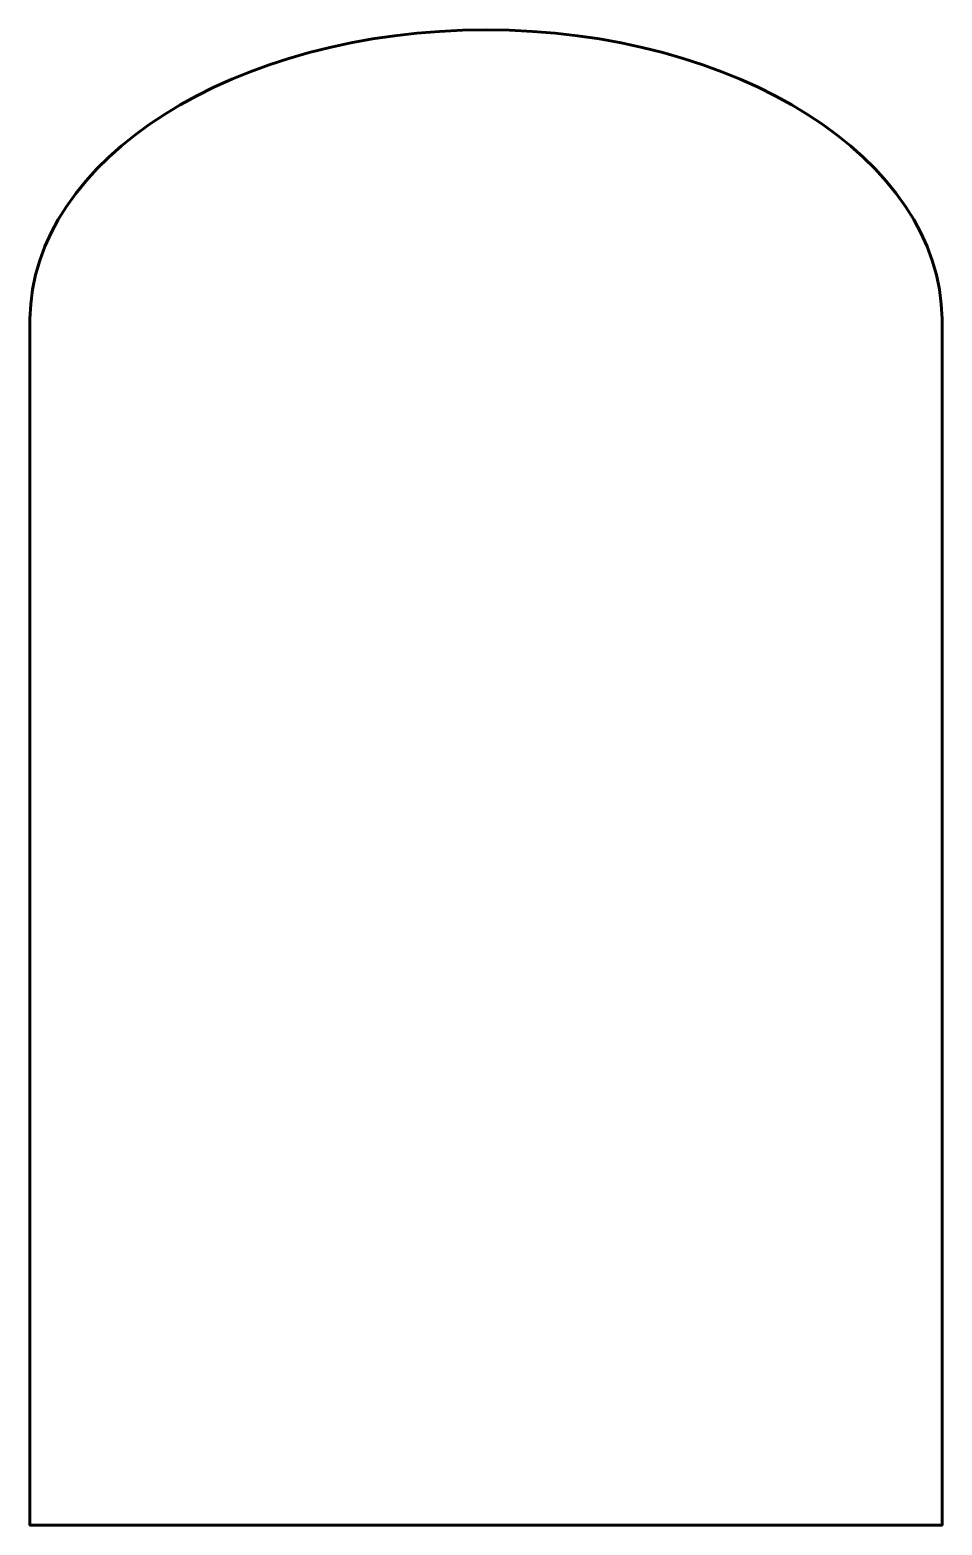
# Model space of a CAD drawing. Header units: centimetres. Extents: x -6 to 6, y -9.9 to 9.9.
import ezdxf

# ---------------------------------------------------------------- set-up
doc = ezdxf.new("R2010")
doc.units = ezdxf.units.CM
doc.header["$MEASUREMENT"] = 0
doc.layers.add('Camada 1', color=7, linetype='Continuous')

msp = doc.modelspace()

# ---------------------------------------------------------------- linework, layer by layer
at = {"layer": 'Camada 1', "lineweight": 60}
msp.add_open_spline([(-6.03942, 6.07493), (-6.03942, 6.07493), (-6.03897, 6.07493), (-6.03897, 6.07493), (-6.03897, 6.07493), (-6.01976, 8.19112), (-3.32299, 9.90342), (0.00001, 9.90342), (0.00001, 9.90342), (3.32304, 9.90342), (6.01978, 8.19109), (6.03897, 6.0749), (6.03897, 6.0749), (6.03897, 6.0749), (6.03942, 6.0749), (6.03942, 6.0749), (6.03942, 6.0749), (6.03942, 6.0749), (6.03942, 6.05223), (6.03942, 6.05223), (6.03942, 6.05223), (6.03942, 6.05223), (6.03942, -9.90344), (6.03942, -9.90344), (6.03942, -9.90344), (6.03942, -9.90344), (-6.03942, -9.90345), (-6.03942, -9.90345), (-6.03942, -9.90345), (-6.03942, -9.90345), (-6.03942, 6.05225), (-6.03942, 6.05225), (-6.03942, 6.05225), (-6.03942, 6.05225), (-6.03942, 6.07493), (-6.03942, 6.07493)], degree=3, knots=[0, 0, 0, 0, 0.1, 0.1, 0.1, 0.1, 0.2, 0.2, 0.2, 0.2, 0.3, 0.3, 0.3, 0.3, 0.4, 0.4, 0.4, 0.4, 0.5, 0.5, 0.5, 0.5, 0.6, 0.6, 0.6, 0.6, 0.7, 0.7, 0.7, 0.7, 0.8, 0.8, 0.8, 0.8, 1, 1, 1, 1], dxfattribs=at)
at = {"layer": 'Camada 1'}
msp.add_open_spline([(-6.03942, 6.07493), (-6.03942, 6.07493), (-6.03897, 6.07493), (-6.03897, 6.07493), (-6.03897, 6.07493), (-6.01976, 8.19112), (-3.32299, 9.90342), (0.00001, 9.90342), (0.00001, 9.90342), (3.32304, 9.90342), (6.01978, 8.19109), (6.03897, 6.0749), (6.03897, 6.0749), (6.03897, 6.0749), (6.03942, 6.0749), (6.03942, 6.0749), (6.03942, 6.0749), (6.03942, 6.0749), (6.03942, 6.05223), (6.03942, 6.05223), (6.03942, 6.05223), (6.03942, 6.05223), (6.03942, -9.90344), (6.03942, -9.90344), (6.03942, -9.90344), (6.03942, -9.90344), (-6.03942, -9.90345), (-6.03942, -9.90345), (-6.03942, -9.90345), (-6.03942, -9.90345), (-6.03942, 6.05225), (-6.03942, 6.05225), (-6.03942, 6.05225), (-6.03942, 6.05225), (-6.03942, 6.07493), (-6.03942, 6.07493)], degree=3, knots=[0, 0, 0, 0, 0.1, 0.1, 0.1, 0.1, 0.2, 0.2, 0.2, 0.2, 0.3, 0.3, 0.3, 0.3, 0.4, 0.4, 0.4, 0.4, 0.5, 0.5, 0.5, 0.5, 0.6, 0.6, 0.6, 0.6, 0.7, 0.7, 0.7, 0.7, 0.8, 0.8, 0.8, 0.8, 1, 1, 1, 1], dxfattribs=at)

doc.saveas('drawing.dxf')
